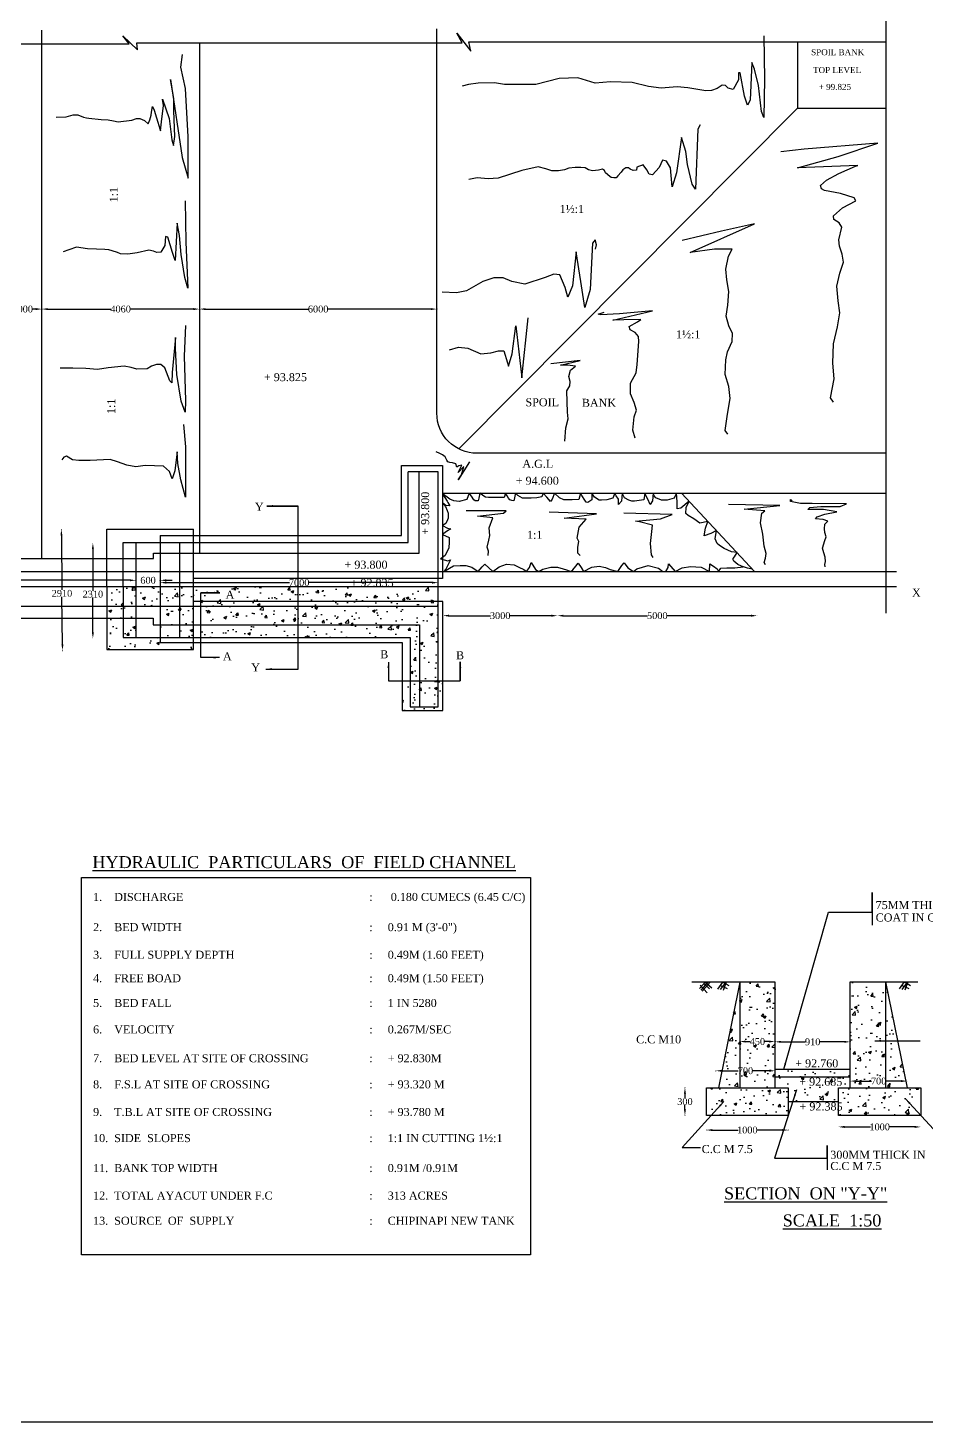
# Model space of a CAD drawing. Header units: millimetres. Extents: x 3132 to 88655, y 1884 to 56746.
# Drawn here: x 47184 to 69640, y 1884 to 36736 of the extents above; entities that cross this region are included whole.
import ezdxf

# ---------------------------------------------------------------- set-up
doc = ezdxf.new("R2010")
doc.units = ezdxf.units.MM
doc.header["$MEASUREMENT"] = 0
for name, color, linetype in [('DIM', 5, 'Continuous'), ('DWG.LINE', 10, 'Continuous'), ('HATCH', 2, 'Continuous'), ('TEXT', 7, 'Continuous')]:
    doc.layers.add(name, color=color, linetype=linetype)
doc.layers.add('DO LINE', color=3, linetype='Continuous', plot=False)
doc.layers.add('TITLE', color=7, linetype='Continuous', lineweight=30)
doc.styles.get("Standard").update_dxf_attribs({"font": 'TIMES.TTF', "height": 170})
doc.dimstyles.get("Standard").update_dxf_attribs({"dimtxt": 170, "dimasz": 150, "dimexe": 0.18, "dimexo": 0.0625, "dimgap": 0.09, "dimtad": 0, "dimtih": 1, "dimtoh": 1, "dimdec": 0, "dimzin": 0, "dimdsep": 46, "dimtxsty": 'Standard', "dimcen": 300, "dimclrd": 5, "dimclre": 5, "dimclrt": 4, "dimadec": 0, "dimazin": 0, "dimtfac": 1, "dimtdec": 0, "dimtofl": 0, "dimtmove": 0, "dimatfit": 3, "dimfxl": 5, "dimfxlon": 1, "dimtolj": 1, "dimtzin": 0, "dimarcsym": 0})
pattern_1 = [(50, (0, 0), (717.26, -62.752), [75, -825]), (355, (0, 0), (-138.751, 752.192), [60, -660]), (100.4514, (59.8, -5.2), (578.5094, 689.4395), [63.74, -701.142]), (46.1842, (0, 200), (1067.241, -165.519), [112.5, -1237.5]), (96.6356, (88.9, 186.2), (934.663, 974.118), [95.61, -1051.713]), (351.1842, (0, 200), (934.662, 974.119), [90, -990]), (21, (100, 150), (596.907, -402.619), [75, -825]), (326, (100, 150), (243.315, 725.15), [60, -660]), (71.4514, (149.74, 116.45), (840.2226, 322.5305), [63.74, -701.142]), (37.5, (0, 0), (12.1599, 332.89385), [0, -652, 0, -670, 0, -662.5]), (7.5, (0, 0), (263.0695, 394.4117), [0, -382, 0, -637, 0, -252.5]), (327.5, (-223, 0), (533.8224, -22.5549), [0, -250, 0, -780, 0, -1035]), (317.5, (-323, 0), (583.1862, 100.105), [0, -325, 0, -518, 0, -735])]

# ---------------------------------------------------------------- blocks, each defined once
blk = doc.blocks.new('*D59')
at = {"layer": 'Defpoints', "color": 0, "ltscale": 0.2}
for p in [(39578, 22937), (49884, 22927), (49884, 22906)]:
    blk.add_point(p, dxfattribs=at)
at = {"layer": 'DIM', "color": 5, "lineweight": -2, "ltscale": 0.2}
for p, q in [((39578, 22932), (39578, 22927)), ((39728, 22927), (44436, 22927)), ((49734, 22927), (45025, 22927)), ((49884, 22922), (49884, 22927))]:
    blk.add_line(p, q, dxfattribs=at)
at = {"layer": 'DIM', "color": 5, "ltscale": 0.2}
for points in [[(39728, 22952), (39728, 22902), (39578, 22927)], [(49734, 22952), (49734, 22902), (49884, 22927)]]:
    blk.add_solid(points, dxfattribs=at)
at = {"layer": 'DIM', "color": 4, "ltscale": 0.2, "insert": (44731, 22927), "char_height": 170, "attachment_point": 5}
blk.add_mtext('\\A1;10300', dxfattribs=at)
blk = doc.blocks.new('*D60')
at = {"layer": 'Defpoints', "color": 0, "ltscale": 0.2}
for p in [(49884, 22906), (50492, 22927), (50492, 22886)]:
    blk.add_point(p, dxfattribs=at)
at = {"layer": 'DIM', "color": 5, "lineweight": -2, "ltscale": 0.2}
for p, q in [((49734, 22927), (49584, 22927)), ((49884, 22922), (49884, 22927)), ((50492, 22922), (50492, 22927)), ((50642, 22927), (50792, 22927))]:
    blk.add_line(p, q, dxfattribs=at)
at = {"layer": 'DIM', "color": 5, "ltscale": 0.2}
for points in [[(49734, 22952), (49734, 22902), (49884, 22927)], [(50642, 22952), (50642, 22902), (50492, 22927)]]:
    blk.add_solid(points, dxfattribs=at)
at = {"layer": 'DIM', "color": 4, "ltscale": 0.2, "insert": (50188, 22927), "char_height": 170, "attachment_point": 5}
blk.add_mtext('\\A1;600', dxfattribs=at)
blk = doc.blocks.new('*D67')
at = {"layer": 'Defpoints', "color": 0, "ltscale": 0.2}
for p in [(46577, 29867), (47531, 29772), (47531, 29707)]:
    blk.add_point(p, dxfattribs=at)
at = {"layer": 'DWG.LINE', "color": 5, "lineweight": -2, "ltscale": 0.2}
for p, q in [((46577, 29712), (46577, 29706)), ((46727, 29707), (46822, 29707)), ((47381, 29707), (47286, 29707)), ((47531, 29712), (47531, 29706))]:
    blk.add_line(p, q, dxfattribs=at)
at = {"layer": 'DWG.LINE', "color": 5, "ltscale": 0.2}
for points in [[(46727, 29732), (46727, 29682), (46577, 29707)], [(47381, 29732), (47381, 29682), (47531, 29707)]]:
    blk.add_solid(points, dxfattribs=at)
at = {"layer": 'DWG.LINE', "color": 4, "ltscale": 0.2, "insert": (47054, 29707), "char_height": 170, "attachment_point": 5}
blk.add_mtext('\\A1;1000', dxfattribs=at)
blk = doc.blocks.new('*D68')
at = {"layer": 'Defpoints', "color": 0, "ltscale": 0.2}
for p in [(47531, 29772), (51472, 29858), (51472, 29707)]:
    blk.add_point(p, dxfattribs=at)
at = {"layer": 'DIM', "color": 5, "lineweight": -2, "ltscale": 0.2}
for p, q in [((47531, 29712), (47531, 29706)), ((47681, 29707), (49257, 29707)), ((51322, 29707), (49746, 29707)), ((51472, 29712), (51472, 29706))]:
    blk.add_line(p, q, dxfattribs=at)
at = {"layer": 'DIM', "color": 5, "ltscale": 0.2}
for points in [[(47681, 29732), (47681, 29682), (47531, 29707)], [(51322, 29732), (51322, 29682), (51472, 29707)]]:
    blk.add_solid(points, dxfattribs=at)
at = {"layer": 'DIM', "color": 4, "ltscale": 0.2, "insert": (49502, 29707), "char_height": 170, "attachment_point": 5}
blk.add_mtext('\\A1;4060', dxfattribs=at)
blk = doc.blocks.new('*D69')
at = {"layer": 'Defpoints', "color": 0, "ltscale": 0.2}
for p in [(51472, 29858), (57408, 29886), (57408, 29707)]:
    blk.add_point(p, dxfattribs=at)
at = {"layer": 'DIM', "color": 5, "lineweight": -2, "ltscale": 0.2}
for p, q in [((51472, 29712), (51472, 29706)), ((51622, 29707), (54199, 29707)), ((57258, 29707), (54681, 29707)), ((57408, 29712), (57408, 29706))]:
    blk.add_line(p, q, dxfattribs=at)
at = {"layer": 'DIM', "color": 5, "ltscale": 0.2}
for points in [[(51622, 29732), (51622, 29682), (51472, 29707)], [(57258, 29732), (57258, 29682), (57408, 29707)]]:
    blk.add_solid(points, dxfattribs=at)
at = {"layer": 'DIM', "color": 4, "ltscale": 0.2, "insert": (54440, 29707), "char_height": 170, "attachment_point": 5}
blk.add_mtext('\\A1;6000', dxfattribs=at)
blk = doc.blocks.new('*D70')
at = {"layer": 'Defpoints', "color": 0, "ltscale": 0.2}
for p in [(50492, 22922), (57438, 22901), (57438, 22869)]:
    blk.add_point(p, dxfattribs=at)
at = {"layer": 'DIM', "color": 5, "lineweight": -2, "ltscale": 0.2}
for p, q in [((50492, 22874), (50492, 22869)), ((50642, 22869), (53723, 22869)), ((57288, 22869), (54207, 22869)), ((57438, 22874), (57438, 22869))]:
    blk.add_line(p, q, dxfattribs=at)
at = {"layer": 'DIM', "color": 5, "ltscale": 0.2}
for points in [[(50642, 22894), (50642, 22844), (50492, 22869)], [(57288, 22894), (57288, 22844), (57438, 22869)]]:
    blk.add_solid(points, dxfattribs=at)
at = {"layer": 'DIM', "color": 4, "ltscale": 0.2, "insert": (53965, 22869), "char_height": 170, "attachment_point": 5}
blk.add_mtext('\\A1;7000', dxfattribs=at)
blk = doc.blocks.new('*D79')
at = {"layer": 'Defpoints', "color": 0, "ltscale": 0.2}
for p in [(48007, 24199), (48020, 24200), (48036, 21175)]:
    blk.add_point(p, dxfattribs=at)
at = {"layer": 'DIM', "color": 5, "lineweight": -2, "ltscale": 0.2}
for p, q in [((48015, 24199), (48020, 24200)), ((48022, 24050), (48035, 22688)), ((48048, 21325), (48036, 22514)), ((48044, 21175), (48049, 21175))]:
    blk.add_line(p, q, dxfattribs=at)
at = {"layer": 'DIM', "color": 5, "ltscale": 0.2}
for points in [[(48047, 24050), (47997, 24049), (48020, 24200)], [(48073, 21325), (48023, 21325), (48049, 21175)]]:
    blk.add_solid(points, dxfattribs=at)
at = {"layer": 'DIM', "color": 4, "ltscale": 0.2, "insert": (48036, 22601), "char_height": 170, "attachment_point": 5}
blk.add_mtext('\\A1;2910', dxfattribs=at)
blk = doc.blocks.new('*D80')
at = {"layer": 'Defpoints', "color": 0, "ltscale": 0.2}
for p in [(48806, 23857), (48809, 23857), (48787, 21476)]:
    blk.add_point(p, dxfattribs=at)
at = {"layer": 'DIM', "color": 5, "lineweight": -2, "ltscale": 0.2}
for p, q in [((48806, 23857), (48810, 23857)), ((48809, 23707), (48809, 22667)), ((48809, 21626), (48809, 22494)), ((48804, 21476), (48810, 21476))]:
    blk.add_line(p, q, dxfattribs=at)
at = {"layer": 'DIM', "color": 5, "ltscale": 0.2}
for points in [[(48784, 23707), (48834, 23707), (48809, 23857)], [(48784, 21626), (48834, 21626), (48809, 21476)]]:
    blk.add_solid(points, dxfattribs=at)
at = {"layer": 'DIM', "color": 4, "ltscale": 0.2, "insert": (48809, 22580), "char_height": 170, "attachment_point": 5}
blk.add_mtext('\\A1;2310', dxfattribs=at)
blk = doc.blocks.new('*D81')
at = {"layer": 'Defpoints', "color": 0, "ltscale": 0.2}
for p in [(57559, 21987), (60423, 22043), (60423, 21987)]:
    blk.add_point(p, dxfattribs=at)
at = {"layer": 'DIM', "color": 5, "lineweight": -2, "ltscale": 0.2}
for p, q in [((57559, 22038), (57559, 22043)), ((57709, 22043), (58750, 22043)), ((60273, 22043), (59233, 22043)), ((60423, 22038), (60423, 22043))]:
    blk.add_line(p, q, dxfattribs=at)
at = {"layer": 'DIM', "color": 5, "ltscale": 0.2}
for points in [[(57709, 22068), (57709, 22018), (57559, 22043)], [(60273, 22068), (60273, 22018), (60423, 22043)]]:
    blk.add_solid(points, dxfattribs=at)
at = {"layer": 'DIM', "color": 4, "ltscale": 0.2, "insert": (58991, 22043), "char_height": 170, "attachment_point": 5}
blk.add_mtext('\\A1;3000', dxfattribs=at)
blk = doc.blocks.new('*D82')
at = {"layer": 'Defpoints', "color": 0, "ltscale": 0.2}
for p in [(60423, 21987), (65415, 22043), (65415, 21972)]:
    blk.add_point(p, dxfattribs=at)
at = {"layer": 'DIM', "color": 5, "lineweight": -2, "ltscale": 0.2}
for p, q in [((60423, 22038), (60423, 22043)), ((60573, 22043), (62678, 22043)), ((65265, 22043), (63160, 22043)), ((65415, 22038), (65415, 22043))]:
    blk.add_line(p, q, dxfattribs=at)
at = {"layer": 'DIM', "color": 5, "ltscale": 0.2}
for points in [[(60573, 22068), (60573, 22018), (60423, 22043)], [(65265, 22068), (65265, 22018), (65415, 22043)]]:
    blk.add_solid(points, dxfattribs=at)
at = {"layer": 'DIM', "color": 4, "ltscale": 0.2, "insert": (62919, 22043), "char_height": 170, "attachment_point": 5}
blk.add_mtext('\\A1;5000', dxfattribs=at)
blk = doc.blocks.new('*D93')
at = {"layer": 'Defpoints', "color": 0, "ltscale": 0.2}
for p in [(64145, 9550), (66192, 9550), (66192, 9185)]:
    blk.add_point(p, dxfattribs=at)
at = {"layer": 'DIM', "color": 5, "lineweight": -2, "ltscale": 0.2}
for p, q in [((64145, 9190), (64145, 9185)), ((64295, 9185), (64937, 9185)), ((66042, 9185), (65401, 9185)), ((66192, 9190), (66192, 9185))]:
    blk.add_line(p, q, dxfattribs=at)
at = {"layer": 'DIM', "color": 5, "ltscale": 0.2}
for points in [[(64295, 9210), (64295, 9160), (64145, 9185)], [(66042, 9210), (66042, 9160), (66192, 9185)]]:
    blk.add_solid(points, dxfattribs=at)
at = {"layer": 'DIM', "color": 4, "ltscale": 0.2, "insert": (65169, 9185), "char_height": 170, "attachment_point": 5}
blk.add_mtext('\\A1;1000', dxfattribs=at)
blk = doc.blocks.new('*D94')
at = {"layer": 'Defpoints', "color": 0, "ltscale": 0.2}
for p in [(63610, 10244), (64145, 10244), (64145, 9550)]:
    blk.add_point(p, dxfattribs=at)
at = {"layer": 'DIM', "color": 5, "lineweight": -2, "ltscale": 0.2}
for p, q in [((63615, 10244), (63610, 10244)), ((63610, 10094), (63610, 9984)), ((63610, 9700), (63610, 9811)), ((63615, 9550), (63610, 9550))]:
    blk.add_line(p, q, dxfattribs=at)
at = {"layer": 'DIM', "color": 5, "ltscale": 0.2}
for points in [[(63585, 10094), (63635, 10094), (63610, 10244)], [(63585, 9700), (63635, 9700), (63610, 9550)]]:
    blk.add_solid(points, dxfattribs=at)
at = {"layer": 'DIM', "color": 4, "ltscale": 0.2, "insert": (63610, 9897), "char_height": 170, "attachment_point": 5}
blk.add_mtext('\\A1;300', dxfattribs=at)
blk = doc.blocks.new('*D95')
at = {"layer": 'Defpoints', "color": 0, "ltscale": 0.2}
for p in [(64381, 10485), (65864, 10666), (65864, 10512)]:
    blk.add_point(p, dxfattribs=at)
at = {"layer": 'DIM', "color": 5, "lineweight": -2, "ltscale": 0.2}
for p, q in [((64381, 10661), (64381, 10666)), ((64531, 10666), (64943, 10666)), ((65714, 10666), (65302, 10666)), ((65864, 10661), (65864, 10666))]:
    blk.add_line(p, q, dxfattribs=at)
at = {"layer": 'DIM', "color": 5, "ltscale": 0.2}
for points in [[(64531, 10691), (64531, 10641), (64381, 10666)], [(65714, 10691), (65714, 10641), (65864, 10666)]]:
    blk.add_solid(points, dxfattribs=at)
at = {"layer": 'DIM', "color": 4, "ltscale": 0.2, "insert": (65123, 10666), "char_height": 170, "attachment_point": 5}
blk.add_mtext('\\A1;700', dxfattribs=at)
blk = doc.blocks.new('*D96')
at = {"layer": 'Defpoints', "color": 0, "ltscale": 0.2}
for p in [(64979, 11409), (65864, 11412), (65864, 11397)]:
    blk.add_point(p, dxfattribs=at)
at = {"layer": 'DIM', "color": 5, "lineweight": -2, "ltscale": 0.2}
for p, q in [((64979, 11402), (64979, 11397)), ((65129, 11397), (65240, 11397)), ((65714, 11397), (65603, 11397)), ((65864, 11402), (65864, 11397))]:
    blk.add_line(p, q, dxfattribs=at)
at = {"layer": 'DIM', "color": 5, "ltscale": 0.2}
for points in [[(65129, 11422), (65129, 11372), (64979, 11397)], [(65714, 11422), (65714, 11372), (65864, 11397)]]:
    blk.add_solid(points, dxfattribs=at)
at = {"layer": 'DIM', "color": 4, "ltscale": 0.2, "insert": (65421, 11397), "char_height": 170, "attachment_point": 5}
blk.add_mtext('\\A1;450', dxfattribs=at)
blk = doc.blocks.new('*D97')
at = {"layer": 'Defpoints', "color": 0, "ltscale": 0.2}
for p in [(65864, 11397), (67742, 11405), (67742, 11390)]:
    blk.add_point(p, dxfattribs=at)
at = {"layer": 'DIM', "color": 5, "lineweight": -2, "ltscale": 0.2}
for p, q in [((65864, 11395), (65864, 11389)), ((66014, 11390), (66624, 11390)), ((67592, 11390), (66982, 11390)), ((67742, 11395), (67742, 11389))]:
    blk.add_line(p, q, dxfattribs=at)
at = {"layer": 'DIM', "color": 5, "ltscale": 0.2}
for points in [[(66014, 11415), (66014, 11365), (65864, 11390)], [(67592, 11415), (67592, 11365), (67742, 11390)]]:
    blk.add_solid(points, dxfattribs=at)
at = {"layer": 'DIM', "color": 4, "ltscale": 0.2, "insert": (66803, 11390), "char_height": 170, "attachment_point": 5}
blk.add_mtext('\\A1;910', dxfattribs=at)
blk = doc.blocks.new('*D98')
at = {"layer": 'Defpoints', "color": 0, "ltscale": 0.2}
for p in [(67451, 9551), (69504, 9551), (69504, 9263)]:
    blk.add_point(p, dxfattribs=at)
at = {"layer": 'DIM', "color": 5, "lineweight": -2, "ltscale": 0.2}
for p, q in [((67451, 9268), (67451, 9263)), ((67601, 9263), (68246, 9263)), ((69354, 9263), (68710, 9263)), ((69504, 9268), (69504, 9263))]:
    blk.add_line(p, q, dxfattribs=at)
at = {"layer": 'DIM', "color": 5, "ltscale": 0.2}
for points in [[(67601, 9288), (67601, 9238), (67451, 9263)], [(69354, 9288), (69354, 9238), (69504, 9263)]]:
    blk.add_solid(points, dxfattribs=at)
at = {"layer": 'DIM', "color": 4, "ltscale": 0.2, "insert": (68478, 9263), "char_height": 170, "attachment_point": 5}
blk.add_mtext('\\A1;1000', dxfattribs=at)
blk = doc.blocks.new('*D99')
at = {"layer": 'Defpoints', "color": 0, "ltscale": 0.2}
for p in [(67742, 10241), (69163, 10409), (69163, 10241)]:
    blk.add_point(p, dxfattribs=at)
at = {"layer": 'DIM', "color": 5, "lineweight": -2, "ltscale": 0.2}
for p, q in [((67742, 10404), (67742, 10410)), ((67892, 10409), (68273, 10409)), ((69013, 10409), (68632, 10409)), ((69163, 10404), (69163, 10410))]:
    blk.add_line(p, q, dxfattribs=at)
at = {"layer": 'DIM', "color": 5, "ltscale": 0.2}
for points in [[(67892, 10434), (67892, 10384), (67742, 10409)], [(69013, 10434), (69013, 10384), (69163, 10409)]]:
    blk.add_solid(points, dxfattribs=at)
at = {"layer": 'DIM', "color": 4, "ltscale": 0.2, "insert": (68452, 10409), "char_height": 170, "attachment_point": 5}
blk.add_mtext('\\A1;700', dxfattribs=at)

msp = doc.modelspace()

# ---------------------------------------------------------------- hatches: boundary and pattern name
at = {"layer": 'HATCH', "ltscale": 0.2}
h = msp.add_hatch(dxfattribs=at)
h.set_pattern_fill('AR-CONC', color=256, scale=100, style=0)
h.set_pattern_definition(pattern_1)
h.paths.add_polyline_path([(49567.5, 21982.4), (49154.7, 21982.4), (49154.7, 21194.7), (51325, 21194.7), (51325, 21375.8), (50492.4, 21375.8), (50492.4, 21498.8), (49567.5, 21498.8)])
h.paths.add_polyline_path([(49883.9, 21982.4), (49567.5, 21982.4), (49567.5, 21498.8), (49883.9, 21498.8)], flags=17)
h.paths.add_polyline_path([(49883.9, 22283.1), (49567.5, 22283.1), (49567.5, 21982.4), (49883.9, 21982.4)])
h.paths.add_polyline_path([(49567.5, 22283.1), (49154.7, 22283.1), (49154.7, 21982.4), (49567.5, 21982.4)])
h.paths.add_polyline_path([(49567.5, 22771.9), (49154.7, 22771.9), (49154.7, 22283.1), (49567.5, 22283.1)])
h.paths.add_polyline_path([(49883.9, 22771.9), (49567.5, 22771.9), (49567.5, 22283.1), (49883.9, 22283.1)])
h.paths.add_polyline_path([(50492.4, 22771.9), (49883.9, 22771.9), (49883.9, 22283.1), (50492.4, 22283.1)])
h.paths.add_polyline_path([(50984.8, 22771.9), (50492.4, 22771.9), (50492.4, 22283.1), (50984.8, 22283.1)])
h.paths.add_polyline_path([(51325, 22771.9), (50984.8, 22771.9), (50984.8, 22283.1), (51325, 22283.1)])
h.paths.add_polyline_path([(51325, 22283.1), (50984.8, 22283.1), (50984.8, 21814), (51325, 21814)])
h.paths.add_polyline_path([(50984.8, 22283.1), (50492.4, 22283.1), (50492.4, 21814), (50984.8, 21814)])
h.paths.add_polyline_path([(51325, 21814), (50984.8, 21814), (50984.8, 21498.8), (51325, 21498.8)], flags=16)
h.paths.add_polyline_path([(50984.8, 21814), (50492.4, 21814), (50492.4, 21498.8), (50984.8, 21498.8)], flags=16)
h.paths.add_polyline_path([(53943.5, 21814), (51506.8, 21814), (51506.8, 21498.8), (53943.5, 21498.8)])
h.paths.add_polyline_path([(53943.5, 22283.1), (51506.8, 22283.1), (51506.8, 21814), (53943.5, 21814)])
h.paths.add_polyline_path([(53943.5, 22397.3), (51506.8, 22397.3), (51506.8, 22283.1), (53943.5, 22283.1)])
h.paths.add_polyline_path([(53943.5, 22771.9), (51325, 22771.9), (51325, 22397.3), (53943.5, 22397.3)])
h.paths.add_polyline_path([(57437.8, 22771.9), (53943.5, 22771.9), (53943.5, 22397.3), (57437.8, 22397.3)])
h.paths.add_polyline_path([(57437.8, 22397.3), (53943.5, 22397.3), (53943.5, 22283.1), (57437.8, 22283.1)])
h.paths.add_polyline_path([(57437.8, 22283.1), (53943.5, 22283.1), (53943.5, 21814), (56972.8, 21814), (56972.8, 20415.4), (57437.8, 20415.4)])
h.paths.add_polyline_path([(56972.8, 21814), (53943.5, 21814), (53943.5, 21498.8), (56736.9, 21498.8), (56736.9, 20415.4), (56972.8, 20415.4)], flags=17)
h.paths.add_polyline_path([(52077.2, 22417.3), (52390.5, 22417.3), (52390.5, 22717.3), (52077.2, 22717.3)], flags=24)
h.paths.add_polyline_path([(55200.7, 22708.6), (56355, 22708.6), (56355, 23014), (55200.7, 23014)], flags=9)
h = msp.add_hatch(dxfattribs=at)
h.set_pattern_fill('AR-CONC', color=256, scale=100, style=0)
h.set_pattern_definition(pattern_1)
h.paths.add_polyline_path([(57437.8, 20415.4), (56972.8, 20415.4), (56972.8, 19767.1), (57437.8, 19767.1)], flags=17)
h.paths.add_polyline_path([(56972.8, 20415.4), (56736.9, 20415.4), (56736.9, 19767.1), (56972.8, 19767.1)], flags=17)
h.paths.add_polyline_path([(56736.9, 20415.4), (56542.9, 20415.4), (56542.9, 19673), (57559, 19673), (57559, 20415.4), (57437.8, 20415.4), (57437.8, 19767.1), (56736.9, 19767.1)])
h = msp.add_hatch(dxfattribs=at)
h.set_pattern_fill('AR-CONC', color=256, scale=100, style=0)
h.set_pattern_definition(pattern_1)
h.paths.add_polyline_path([(66192.4, 9550.3), (66192.4, 10244.1), (64145.2, 10244.1), (64145.2, 9550.3)])
h.paths.add_polyline_path([(64978.8, 10244.1), (65864.1, 10244.1), (65864.1, 12885.6), (64978.8, 12885.6)])
h.paths.add_polyline_path([(64452.1, 10244.1), (64978.8, 10244.1), (64978.8, 12885.6)])
h.paths.add_polyline_path([(67451.3, 10241.3), (67451.3, 9551.4), (69504, 9551.4), (69504, 10241.3)])
h.paths.add_polyline_path([(68621.4, 12888.3), (67742.1, 12888.3), (67742.1, 10241.3), (68621.4, 10241.3)])
h.paths.add_polyline_path([(68621.4, 10241.3), (69162.7, 10241.3), (68621.4, 12888.3)])
h.paths.add_polyline_path([(65864.1, 10512.2), (65864.1, 10244.1), (66192.4, 10244.1), (66192.4, 9897.2), (67451.3, 9897.2), (67451.3, 10241.3), (67742.1, 10241.3), (67742.1, 10512.2)])
h.paths.add_polyline_path([(65864.1, 10704.5), (65864.1, 10512.2), (67742.1, 10512.2), (67742.1, 10704.5)])
h.paths.add_polyline_path([(64900.9, 10794.7), (65344.2, 10794.7), (65344.2, 10536.3), (64900.9, 10536.3)], flags=9)
h.paths.add_polyline_path([(65197.1, 11526.3), (65645.8, 11526.3), (65645.8, 11268.4), (65197.1, 11268.4)], flags=24)
h.paths.add_polyline_path([(66423.8, 9619.8), (67578.1, 9619.8), (67578.1, 9925.2), (66423.8, 9925.2)], flags=9)
h.paths.add_polyline_path([(68230.8, 10538.6), (68674, 10538.6), (68674, 10280.2), (68230.8, 10280.2)], flags=9)
h.paths.add_polyline_path([(66417.4, 10238.1), (67571.7, 10238.1), (67571.7, 10543.5), (66417.4, 10543.5)], flags=9)

# ---------------------------------------------------------------- linework, layer by layer
at = {"layer": 'DIM', "ltscale": 0.2}
for points in [[(53135.1, 20707.5), (53943.5, 20707.5), (53943.5, 24784.6), (53161, 24784.6)], [(51976.5, 20996.2), (51506.8, 20996.2), (51506.8, 22618.1), (51983.2, 22618.1)], [(56197.2, 20882.6), (56197.2, 20415.4), (57993.5, 20415.4), (57993.5, 20886.4)], [(68291.3, 14631.8), (68291.3, 15122.9), (68291.3, 14307.6)], [(67163.8, 8483.3), (67163.8, 8799.7), (67163.8, 8190.5)]]:
    msp.add_lwpolyline(points, dxfattribs=at)
at = {"layer": 'DO LINE', "ltscale": 0.2}
for points in [[(50492.4, 24050.1), (56520.6, 24050.1), (56520.6, 25796.5), (57550.5, 25796.5), (57550.5, 22976.2), (51325, 22976.2)], [(49567.5, 22771.9), (49567.5, 23871.6), (56694.2, 23871.6), (56694.2, 25638.7)], [(56980.4, 25638.7), (56694.2, 25638.7)], [(49154.7, 22771.9), (49154.7, 24201.9), (51325, 24201.9)], [(50492.4, 24050.1), (50492.4, 21375.8)], [(51325, 22771.9), (51325, 24201.9)], [(49883.9, 23871.6), (49883.9, 21498.8)], [(50984.8, 22771.9), (50984.8, 23871.6)], [(6332.1, 22771.9), (68896.3, 22771.9)], [(9510.1, 22283.1), (57437.8, 22283.1)], [(16838.7, 21982.4), (50313.2, 21982.4)], [(50313.2, 21982.4), (50313.2, 21814), (56972.8, 21814), (56972.8, 19767.1)], [(64978.8, 12885.6), (64978.8, 10244.1)], [(68621.4, 12888.3), (68621.4, 10241.3)]]:
    msp.add_lwpolyline(points, dxfattribs=at)
at = {"layer": 'DWG.LINE', "ltscale": 0.2}
for points in [[(68630, 54348.2), (68630, 22106.5)], [(41597.6, 36337.7), (49716, 36337.7), (49561.1, 36534.6), (49927.3, 36187.6), (49908.5, 36361.1), (58037.6, 36361.1), (57906.1, 36605.3), (58258.2, 36155.1), (58206.6, 36384.9), (68630, 36384.9)], [(47531.2, 23473.7), (47531.2, 36682.4)], [(51481.1, 23609), (51481.1, 36361.1)], [(66425.4, 36384.9), (66425.4, 34728.4), (68630, 34728.4)], [(57955.5, 26209.9), (66425.4, 34728.4)], [(49567.5, 22771.9), (49567.5, 21498.8), (56736.9, 21498.8), (56736.9, 19767.1), (57437.8, 19767.1), (57437.8, 25638.7), (56980.4, 25638.7)], [(50322.1, 23473.7), (50322.1, 23609), (56965.5, 23609), (56965.5, 25638.7)], [(57550.5, 25105.7), (68630, 25105.7)], [(65352.1, 23147.9), (63528, 25105.7)], [(16832, 23473.7), (50322.1, 23473.7)], [(3555.5, 23147.9), (68896.3, 23147.9)], [(49154.7, 22771.9), (49154.7, 21194.7), (51325, 21194.7), (51325, 22771.9)], [(50984.8, 21498.8), (50984.8, 22771.9)], [(50492.4, 21375.8), (56542.9, 21375.8), (56542.9, 19673), (57559, 19673), (57559, 22397.3), (51325, 22397.3)], [(65864.1, 10244.1), (65864.1, 12885.6), (63780.3, 12885.6)], [(64978.8, 12885.6), (64452.1, 10244.1)], [(67742.1, 10241.3), (67742.1, 12888.3), (69428.5, 12888.3)], [(68621.4, 12888.3), (69162.7, 10241.3)], [(65864.1, 10704.5), (67742.1, 10704.5)], [(65864.1, 10512.2), (67742.1, 10512.2)], [(66192.4, 9897.2), (67451.3, 9897.2)]]:
    msp.add_lwpolyline(points, dxfattribs=at)
msp.add_lwpolyline([(68630, 26101.4), (58408.4, 26101.4, -0.4142136), (57408.4, 27101.4), (57408.4, 36714.9)], format="xyb", dxfattribs=at)
for points in [[(48528, 15499.2), (59748.6, 15499.2), (59748.6, 6067.1), (48528, 6067.1)], [(64145.2, 10244.1), (66192.4, 10244.1), (66192.4, 9550.3), (64145.2, 9550.3)], [(67451.3, 10241.3), (69504, 10241.3), (69504, 9551.4), (67451.3, 9551.4)]]:
    msp.add_lwpolyline(points, close=True, dxfattribs=at)
at = {"layer": 'HATCH', "ltscale": 0.2}
for points in [[(65585.9, 36534.3), (65595.1, 35454.9), (65585.9, 34497.5), (65526.4, 34648.4), (65448.5, 35297.8), (65347.8, 35704.8), (65283.7, 35874.1), (65237.9, 34931.9), (65173.8, 34808.5), (65100.6, 35028), (64990.7, 35613.4), (64944.9, 35613.4), (64944.9, 35439.6), (64812.1, 35192.6), (64693, 35229.2), (64624.4, 35297.8), (64541.9, 35302.4), (64413.7, 35220.1), (64276.4, 35169.8), (64129.9, 35160.6), (63678.7, 35238.4), (63417.8, 35265.8), (63019.4, 35229.2), (62698.9, 35270.4), (62286.8, 35371), (61751.1, 35389.3), (61361.9, 35357.3), (60931.5, 35489.9), (60462.2, 35467), (59885.2, 35320.7), (59491.5, 35320.7), (59097.7, 35320.7), (58850.4, 35366.4), (58438.3, 35352.7), (58195.7, 35320.7), (58040, 35279.5)], [(47891.8, 34502), (48142.5, 34508.9), (48319.4, 34563.8), (48434.4, 34565.5), (48570.1, 34507.2), (48649.1, 34484.9), (48705.8, 34481.4), (49014.9, 34445.4), (49193.5, 34438.6), (49320.6, 34409.4), (49442.5, 34388.8), (49783.8, 34428.3), (49895.4, 34469.4), (49981.3, 34469.4), (50101.5, 34418), (50192.5, 34335.6), (50235.4, 34436.8), (50269.8, 34555.2), (50274.9, 34632.4), (50297.7, 34773.8), (50340.6, 34681.2), (50400.8, 34485.6), (50488.5, 34186.3), (50498.8, 34164), (50522.8, 34387), (50577.9, 34798.2), (50545.3, 34954.3), (50717.1, 34473.1), (50784.2, 33937.1), (50825.5, 33799.9), (50858.1, 34022.8), (50832.3, 34665.7), (50830.6, 34969.3), (50745.1, 35449), (51039.9, 33493), (51187.3, 32981.2), (51187.3, 34011.8), (51124.1, 35217.7), (51004.8, 35757.5), (51046.9, 36073)], [(63987, 34313.4), (63935.9, 34206.6), (63875.5, 32702.4), (63787.2, 32832.3), (63675.6, 33324.5), (63633.8, 33644.8), (63522.2, 33993), (63396.7, 33110.9), (63294.5, 32762.7), (63252.6, 33236.3), (63145.7, 33403.4), (63052.8, 33426.6), (62964.5, 33245.5), (62797.1, 33059.8), (62718.1, 33078.4), (62657.7, 33189.8), (62564.7, 33315.2), (62411.3, 33254.8), (62397.6, 33175.7), (62315.5, 33168.9), (62244.7, 33200.8), (62196.8, 33239.5), (62130.6, 33239.5), (62055.3, 33191.7), (62012, 33132.4), (61934.4, 33039), (61891, 32991.1), (61836.3, 32986.5), (61763.3, 32993.4), (61729, 33025.3), (61626.3, 33111.9), (61596.7, 33168.9), (61548.8, 33203.1), (61448.3, 33178), (61298.8, 33162.1), (61200.7, 33184.9), (61118.5, 33235), (61009, 33246.4), (60867.5, 33246.4), (60705.5, 33228.2), (60600.5, 33191.7), (60452.2, 33166.6), (60278.8, 33166.6), (60135, 33216.8), (59943.3, 33264.6), (59531, 33173.4), (58937.7, 32981.9), (58693.6, 32959.1), (58415.2, 32986.5), (58209.8, 32950)], [(67326.9, 27377.5), (67248.7, 27484.4), (67343.4, 27961.1), (67306.7, 28358.7), (67323.2, 28839.6), (67426, 29266.9), (67483.6, 29612.1), (67442.5, 29916.2), (67409.9, 30277.5), (67479.9, 30602.2), (67570.4, 30877.5), (67537.5, 31083), (67475.8, 31276.1), (67459.3, 31440.5), (67533.4, 31756.9), (67463.4, 31863.8), (67335.9, 31946), (67323.5, 32040.5), (67545.9, 32240.4), (67883.2, 32413), (67842.1, 32491.1), (67500.6, 32597.9), (67101.5, 32667.8), (67027.5, 32708.9), (67002.8, 32795.2), (67150.9, 32930.8), (67455.4, 33099.3), (67870.9, 33280.1), (67928.5, 33292.4), (66422.7, 33234.9), (67443.3, 33525.2), (68430.8, 33858.1), (66591.7, 33701.9), (66007.4, 33636.2)], [(51119.6, 32413.1), (51128.9, 31379.3), (51184.8, 30231.1), (51110.2, 30496.6), (51017, 31069.3), (50975, 31548.9), (50914.4, 31856.3), (50867.8, 30920.3), (50797.9, 31120.5), (50681.3, 31507), (50681.3, 31507), (50623.9, 31523.7), (50607, 31298.1), (50507, 31132), (50409.2, 31123.1), (50327.2, 31154.5), (50207, 31181.4), (49913.3, 31115), (49686.4, 31080.3), (49497.9, 31090.2), (49421.1, 31121.2), (49290.9, 31164.5), (49205.3, 31189.3), (49107.3, 31199.2), (48902.3, 31203.3), (48678, 31210), (48395.9, 31258.8), (48209.4, 31192.2), (48065, 31141.2)], [(64680.1, 26581.4), (64614.8, 26672.1), (64677.3, 27080.6), (64739.7, 27472), (64705.7, 27771.4), (64617.6, 28069.2), (64631.8, 28437.9), (64677.4, 28641.3), (64791, 28899.4), (64796.6, 29097.9), (64711.4, 29290.8), (64640.5, 29529.1), (64680.4, 29808.6), (64708.8, 30149), (64657.7, 30434.4), (64629.3, 30703.9), (64700.3, 31027.2), (64794, 31205.9), (64353, 31206.2), (63739.6, 31121.1), (65353.1, 31837.5), (64523.9, 31655.9), (63544.1, 31417.7)], [(61375.8, 31204.8), (61396.8, 31314.2), (61367.4, 31440.4), (61300, 31356.3), (61236.8, 30199.3), (61110.4, 29745), (61005.1, 30397.1), (60887.2, 31141.7), (60803, 30287.7), (60680.8, 30001.6), (60617.6, 30249.8), (60482.9, 30561.1), (60335.5, 30578), (60112.2, 30498), (59606.8, 30334), (59280.4, 30395.3), (59065.6, 30487.9), (58829.8, 30492.1), (58560.2, 30395.3), (58147.4, 30164), (57898.9, 30109.3), (57540.9, 30126.1)], [(62362.8, 26482.4), (62310.3, 26676.7), (62338.1, 27012.8), (62402.9, 27182.4), (62338.1, 27370.5), (62248.6, 27586.4), (62248.6, 27857.1), (62387.2, 28109.9), (62411.9, 28319.6), (62461.5, 28897.5), (62452.2, 29020.8), (62365.8, 29122.6), (62239.2, 29190.4), (62217.6, 29273.7), (62427.5, 29384.7), (62507.8, 29446.4), (62081.7, 29437.1), (61810.1, 29430.9), (62801.2, 29663.8), (61973.9, 29586.7), (61507.7, 29562), (61439.8, 29580.5), (61588, 29626.8)], [(51122.6, 29299.2), (51093, 28527), (51126.9, 27424.1), (51118.4, 27128.7), (51017, 27407.2), (50911.4, 28069.6), (50877.6, 28721), (50877.6, 28999.5), (50788.9, 28121.8), (50784.7, 27864.4), (50729.7, 27910.8), (50607.2, 28239.9), (50510.1, 28324.3), (50400.2, 28324.3), (50277.7, 28277.9), (50167.9, 28214.6), (49910.2, 28202), (49766.6, 28248.4), (49589.1, 28277.9), (49190.9, 28234.8), (48920.6, 28196.8), (48629.1, 28217.9), (48308, 28226.4), (47991.2, 28226.4)], [(57722.8, 28684.6), (57946, 28756.1), (58186.1, 28726.7), (58506.2, 28592), (58754.7, 28617.3), (58952.7, 28659.4), (59083.2, 28659.4), (59171.7, 28364.9), (59201.2, 28280.7), (59293.8, 28592), (59382.3, 29290.4), (59533.9, 27986.2), (59694, 29492.3)], [(60608.8, 26408.9), (60629.3, 26738.9), (60687.2, 26963.5), (60673.6, 27126.9), (60666.8, 27392.3), (60659.9, 27664.5), (60735, 27785.3), (60741.8, 27897.6), (60704.3, 28020.1), (60745.2, 28176.7), (60874.7, 28278.8), (60677.1, 28306), (60499.9, 28306), (60990.5, 28418.3), (60254.6, 28336.6)], [(51077.4, 26818.4), (51120.4, 26264.7), (51120.4, 25447.6), (51120.5, 25005.8), (51007.5, 25435.8), (50932.1, 25849.8), (50916, 26134.7), (50858.3, 25667.4), (50786.7, 25464), (50726.3, 25644.8), (50575.5, 25776.6), (50353, 25791.7), (50115.4, 25799.2), (49885.4, 25761.6), (49655.4, 25806.7), (49425.4, 25889.6), (49236.8, 25949.9), (48736.8, 25919.7), (48461.5, 25919.7), (48303.1, 25942.3), (48148.5, 26029), (48080.7, 26006.4), (48035.4, 25942.3)], [(58224.4, 25891.4), (57944.6, 25434.9), (58023.5, 25563.8), (58079.8, 25775), (57944.6, 25623.6), (58035.5, 25807.6), (57956.2, 25786.6), (57904.9, 25756.3), (57883.9, 25842.5), (57795.3, 25865.8), (57732.4, 25870.5), (57683.4, 25889.1), (57655.4, 25933.3), (57615.8, 26014.9), (57550.5, 26063.8), (57482.9, 26098.7), (57394.2, 26140.6)], [(65297.7, 23206.3), (65176.5, 23227.3), (65028.2, 23280.2), (64929.9, 23324), (64828.5, 23405.6), (64814.9, 23438.9), (64814.9, 23470.6), (64845.2, 23517.4), (64913.1, 23619.1), (64777.7, 23635.2), (64592, 23720.2), (64476, 23801.3), (64414.1, 23847.7), (64367.7, 23967.5), (64396.8, 24173.2), (64259.2, 24099.6), (64092.9, 24041.7), (64092.9, 24041.7), (64123.8, 24227.1), (64186.2, 24399.3), (63984.6, 24358.4), (63833.8, 24466.6), (63694.5, 24543.8), (63636.5, 24594.1), (63640.4, 24744.7), (63717.7, 24902), (63504.5, 24733.6), (63411.7, 24710.4), (63411.7, 24888.1), (63396.2, 25105.7), (63342.1, 24980.8), (63164.2, 24930.6), (63021.1, 24930.6), (62885.7, 24988.5), (62843.2, 25038.8), (62812.2, 25105.7), (62800.6, 24911.3), (62742.6, 24822.4), (62742.6, 24822.4), (62680.7, 24953.8), (62649.8, 25015.6), (62611.1, 25105.7), (62580.2, 24938.3), (62348.1, 24903.6), (62286.3, 24907.4), (62205, 24934.5), (62100.6, 24988.5), (62100.6, 24988.5), (62042.6, 25105.7), (62021.9, 24907.5), (61952.3, 24822.5), (61952.3, 24953.8), (61886.6, 25035), (61859.5, 25105.7), (61809.2, 24977), (61658.4, 24942.2), (61523, 24934.5), (61468.9, 24934.5), (61345.1, 25007.9), (61283.3, 25105.7), (61283.3, 24942.2), (61182.7, 24868.8), (61140.2, 24876.6), (61105.4, 24926.8), (61035.7, 25050.4), (61000.9, 25105.7), (60954.5, 24946.1), (60792.1, 24942.2), (60664.5, 24942.2), (60583.3, 24942.2), (60471.1, 24988.6), (60351.2, 25105.7), (60287.8, 24954.3), (60245.3, 24900.3), (60160.2, 25008.4), (60063.5, 25105.7), (60028.7, 25012.3), (59908.8, 24989.1), (59769.6, 24977.5), (59641.9, 24977.5), (59553, 24977.5), (59433.1, 25050.9), (59371.2, 25105.7), (59328.7, 24911.9), (59282.3, 24919.6), (59232, 24935), (59201.1, 24981.4), (59162.4, 25039.3), (59127.6, 25105.7), (59088.9, 24996.8), (58945.8, 24996.8), (58833.7, 24996.8), (58702.2, 24996.8), (58624.8, 25004.6), (58578.4, 25031.6), (58485.6, 25105.7), (58455.2, 24977), (58440, 24916.3), (58364.1, 24914.4), (58331.8, 24937.2), (58276.7, 25026.3), (58219.8, 25105.7), (58153.3, 24950.5), (57965.3, 24893.6), (57836.2, 24912.6), (57733.7, 24958.1), (57663.5, 25001.7), (57550.5, 25085.1), (57663.5, 24906.9), (57684.3, 24872.7), (57731.8, 24787.4), (57631.2, 24800.7), (57550.5, 24863.2), (57627.6, 24775.6), (57664.9, 24673.3), (57690.2, 24605.5), (57690.2, 24476.6), (57674.2, 24439.4), (57635.6, 24347.7), (57550.5, 24295.9), (57676.3, 24228.5), (57760.1, 24213.2), (57760.1, 24213.2), (57649.6, 24144.7), (57550.5, 24068.6), (57714.4, 24000.1), (57714.4, 23882.2), (57710.6, 23737.6), (57619.1, 23551.1), (57550.5, 23494), (57501, 23463.6), (57683.9, 23417.9), (57748.7, 23437), (57630.6, 23208.7), (57584.8, 23147.9), (57821, 23288.6), (57988.7, 23300), (58129.6, 23300), (58285.8, 23254.3), (58438.2, 23147.9), (58541.1, 23265.7), (58605.8, 23334.2), (58804, 23147.9), (58967.8, 23265.7), (59150.6, 23334.2), (59344.9, 23315.2), (59455.4, 23254.3), (59581.1, 23197.2), (59645.9, 23147.9), (59727.5, 23245.9), (59769.4, 23375.3), (59876.1, 23196.5), (59959.9, 23147.9), (60058.9, 23204.1), (60257, 23253.5), (60424.7, 23253.5), (60569.4, 23211.7), (60649.4, 23192.6), (60759.9, 23147.9), (60805.6, 23192.6), (60881.8, 23280.2), (60942.8, 23356.3), (61015.2, 23249.7), (61076.1, 23147.9), (61283.7, 23257.6), (61462.7, 23280.4), (61622.7, 23246.2), (61744.6, 23200.5), (61935.1, 23147.9), (62034.2, 23299.5), (62087.5, 23360.3), (62182.8, 23242.4), (62327.5, 23147.9), (62404.7, 23215.7), (62690.5, 23295.6), (62949.5, 23227.2), (63056.2, 23147.9), (63136.2, 23147.9), (63187.8, 23249.9), (63200.9, 23339.6), (63365.5, 23147.9), (63541.3, 23234.9), (63750.8, 23270.4), (64012.6, 23253.6), (64220.2, 23147.9), (64230.5, 23339.6), (64325.9, 23277.9), (64413.8, 23216.3), (64447.5, 23147.9), (64505.5, 23229.3), (64660.7, 23236.8), (64774.8, 23236.8), (64859, 23240.5), (65065.6, 23266.9)], [(65621.7, 23317.1), (65590.9, 23370.9), (65621.7, 23482.1), (65644.7, 23601.1), (65587.1, 23781.5), (65560.2, 24080.8), (65502.6, 24360.9), (65529.5, 24603.9), (65606.3, 24665.3), (65091.5, 24703.7), (65982.8, 24799.6), (64695.8, 24818.8)], [(67115.2, 23260.2), (67104.6, 23321.8), (67124, 23400.9), (67116.9, 23503), (67080, 23610.3), (67048.3, 23731.7), (67104, 23920.1), (67139.7, 24017.5), (67107.7, 24123.5), (67096.6, 24213.5), (67107.7, 24328.1), (67182.1, 24407.4), (67065.7, 24446.8), (66870.4, 24464.5), (66911.8, 24511.8), (67105.2, 24578.8), (67405.1, 24639.9), (67073.6, 24693.1), (66765.8, 24699), (66681, 24699), (66736.2, 24746.3), (67008.5, 24775.9), (67488, 24773.9), (67651.7, 24840.9), (66789.5, 24844.9), (66499.4, 24844.9), (66248.9, 24894.1), (66250.8, 24947.4), (66288.3, 24925.7)], [(58692.4, 23544.3), (58700.1, 23651.8), (58661.7, 23755.4), (58707.8, 23931.9), (58730.8, 24043.2), (58711.6, 24238.9), (58811.5, 24492.2), (58423.5, 24530.5), (59072.8, 24607.3), (59138.1, 24661), (58143, 24661)], [(60991.6, 23548.2), (60934, 23605.7), (60934, 23751.6), (60957, 23897.4), (60914.8, 23981.8), (60964.7, 24258.1), (61137.6, 24457.6), (60588.2, 24480.7), (61087.7, 24545.9), (61398.9, 24592), (60219.4, 24630.3)], [(62818.2, 23497.1), (62772.1, 23562.3), (62745.2, 23846.3), (62783.7, 24151), (62802.9, 24308.3), (62472.5, 24392.7), (62372.6, 24404.2), (62998.9, 24465.6), (63287, 24569.2), (62080.6, 24603.8)], [(63974.4, 12726.2), (64116.8, 12885.6), (64284.1, 12740.5)], [(64168.4, 12617.9), (63986.8, 12810)], [(64013.5, 12678.2), (64189.8, 12885.6)], [(64043.8, 12655.3), (64243.2, 12885.6)], [(64220, 12717.5), (64080.7, 12845.2)], [(64432.3, 12710.4), (64554.9, 12885.6), (64707.4, 12799.1)], [(64669.9, 12712.9), (64493.6, 12798)], [(64498.6, 12699.1), (64641.2, 12885.6), (64567.4, 12675.4)], [(68975.2, 12713), (69097.8, 12888.3), (69250.3, 12801.7)], [(69212.8, 12715.5), (69036.5, 12800.6)], [(69041.5, 12701.8), (69184.1, 12888.3), (69110.3, 12678.1)]]:
    msp.add_lwpolyline(points, dxfattribs=at)
at = {"layer": 'TITLE', "ltscale": 0.2}
msp.add_lwpolyline([(88559.8, 1884.2), (3132.4, 1884.2), (3132.4, 56745.6), (88559.8, 56745.6)], close=True, dxfattribs=at)

# ---------------------------------------------------------------- texts
at = {"layer": 'TEXT', "ltscale": 0.2}
for s, height, p in [('SPOIL BANK', 150, (66765, 36052.9)), ('TOP LEVEL', 150, (66812.8, 35607.8)), ('+ 99.825', 150, (66956, 35186.5)), ('1½:1', 200, (60476.8, 32110.4)), ('1½:1', 200, (63386.2, 28976.1)), ('+ 93.825', 200, (53084.8, 27905.6)), ('SPOIL', 200, (59622.5, 27277.5)), ('BANK', 200, (61032.3, 27264.3)), ('A.G.L', 200, (59546.1, 25740.4)), ('+ 94.600', 200, (59379.9, 25316.7)), ('Y', 200, (52860.1, 24665.5)), ('1:1', 200, (59663.2, 23964)), ('+ 93.800', 200, (55099.1, 23217.9)), ('A', 200, (52127.2, 22467.3)), ('+ 92.835', 200, (55251.6, 22763.6)), ('X', 200, (69286.1, 22517.5)), ('A', 200, (52059.9, 20928.1)), ('B', 200, (55991.3, 20976.5)), ('B', 200, (57886.6, 20952.7)), ('Y', 200, (52767.4, 20648.8)), ('1.    DISCHARGE', 200, (48813.4, 14912.3)), (':      0.180 CUMECS (6.45 C/C)', 200, (55718.5, 14912.3)), ('75MM THICK WEARING', 200, (68378.3, 14708.5)), ('2.    BED WIDTH', 200, (48813.4, 14156.6)), (':     0.91 M (3\'-0")', 200, (55718.5, 14156.6)), ('COAT IN C.C M15', 200, (68378.3, 14398.9)), ('3.    FULL SUPPLY DEPTH', 200, (48813.4, 13467)), (':     0.49M (1.60 FEET)', 200, (55718.5, 13467)), ('4.    FREE BOAD', 200, (48813.4, 12881.3)), (':     0.49M (1.50 FEET)', 200, (55718.5, 12881.3)), ('5.    BED FALL', 200, (48813.4, 12261.4)), (':     1 IN 5280', 200, (55718.5, 12261.4)), ('6.    VELOCITY', 200, (48813.4, 11600.7)), (':     0.267M/SEC', 200, (55718.5, 11600.7)), ('C.C M10', 200, (62390, 11352.5)), ('7.    BED LEVEL AT SITE OF CROSSING ', 200, (48813.4, 10880.5)), (':     + 92.830M', 200, (55718.5, 10880.5)), ('+ 92.760', 200, (66367.6, 10752.3)), ('+ 92.685', 200, (66468.3, 10293.1)), ('8.    F.S.L AT SITE OF CROSSING', 200, (48813.4, 10227.2)), (':     + 93.320 M', 200, (55718.5, 10227.2)), ('+ 92.385', 200, (66474.7, 9674.7)), ('9.    T.B.L AT SITE OF CROSSING', 200, (48813.4, 9536.8)), (':     + 93.780 M', 200, (55718.5, 9536.8)), ('10.  SIDE  SLOPES', 200, (48813.4, 8883.7)), (':     1:1 IN CUTTING 1½:1', 200, (55718.5, 8883.7)), ('C.C M 7.5', 200, (64029.1, 8609.7)), ('C.C M 7.5', 200, (67244.3, 8186.4)), ('300MM THICK IN', 200, (67244.3, 8467.8)), ('11.  BANK TOP WIDTH', 200, (48813.4, 8135.7)), (':     0.91M /0.91M', 200, (55718.5, 8135.7)), ('%%USECTION  ON "Y-Y"', 300, (64586.9, 7452.1)), ('12.  TOTAL AYACUT UNDER F.C', 200, (48813.4, 7447.1)), (':     313 ACRES', 200, (55718.5, 7447.1)), ('13.  SOURCE  OF  SUPPLY', 200, (48813.4, 6817.8)), (':     CHIPINAPI NEW TANK', 200, (55718.5, 6817.8)), ('%%USCALE  1:50', 300, (66053.7, 6775.9))]:
    msp.add_text(s, height=height, dxfattribs=at).set_placement(p)
for s, p in [('1:1', (49431.8, 32373.5)), ('1:1', (49366.2, 27083.5)), ('+ 93.800', (57214.5, 24065.6))]:
    msp.add_text(s, height=200, rotation=90, dxfattribs=at).set_placement(p)
at = {"layer": 'TITLE', "ltscale": 0.2}
msp.add_text('%%UHYDRAULIC  PARTICULARS  OF  FIELD CHANNEL', height=300, dxfattribs=at).set_placement((48797.9, 15732.1))

# ---------------------------------------------------------------- dimensions: what is measured, and where the dimension line sits
at = {"layer": 'DIM', "ltscale": 0.2}
for base, p1, p2, text, picture, middle in [((51471.8, 29706.6), (47531.2, 29771.7), (51471.8, 29857.6), '4060', '*D68', (49501.5, 29706.6)), ((57408.4, 29706.6), (51471.8, 29857.6), (57408.4, 29886), '6000', '*D69', (54440.1, 29706.6)), ((65414.9, 22042.8), (60423.1, 21986.8), (65414.9, 21972.2), '5000', '*D82', (62919, 22042.8))]:
    dim = msp.add_linear_dim(base=base, p1=p1, p2=p2, text=text, dimstyle='Standard', override={"dimtmove": 1}, dxfattribs=at)
    dim.commit()
    dim.dimension.update_dxf_attribs({"geometry": picture, "text_midpoint": middle})
for base, p1, p2, angle, text, picture, middle, dimtype in [((48020.3, 24199.5), (48036.2, 21175), (48007.2, 24199.4), 90.54891, '2910', '*D79', (48035.6, 22600.8), 161), ((48809.4, 23857.5), (48786.6, 21476.4), (48806.3, 23857.5), 90, '2310', '*D80', (48809.4, 22580.4), 160)]:
    dim = msp.add_linear_dim(base=base, p1=p1, p2=p2, angle=angle, text=text, dimstyle='Standard', dxfattribs=at)
    dim.commit()
    dim.dimension.update_dxf_attribs({"geometry": picture, "text_midpoint": middle, "dimtype": dimtype})
for base, p1, p2, text, picture, middle in [((49883.9, 22927.3), (39577.7, 22937.1), (49883.9, 22906.4), '10300', '*D59', (44730.8, 22927.3)), ((50492.4, 22927.3), (49883.9, 22906.4), (50492.4, 22886.2), '600', '*D60', (50188.1, 22927.3))]:
    dim = msp.add_linear_dim(base=base, p1=p1, p2=p2, angle=179.99984, text=text, dimstyle='Standard', override={"dimtmove": 1}, dxfattribs=at)
    dim.commit()
    dim.dimension.update_dxf_attribs({"geometry": picture, "text_midpoint": middle})
for base, p1, p2, text, picture, middle in [((57437.8, 22869.4), (50492.4, 22922.3), (57437.8, 22901.5), '7000', '*D70', (53965.1, 22869.4)), ((60423.1, 22042.8), (57559, 21987.3), (60423.1, 21986.8), '3000', '*D81', (58991.1, 22042.8)), ((65864.1, 11397.4), (64978.8, 11408.7), (65864.1, 11412.5), '450', '*D96', (65421.5, 11397.4)), ((67742.1, 11389.5), (65864.1, 11397.2), (67742.1, 11404.6), '910', '*D97', (66803.1, 11389.5)), ((69162.7, 10409.4), (67742.1, 10241.3), (69162.7, 10241.3), '700', '*D99', (68452.4, 10409.4)), ((69504, 9263.4), (67451.3, 9551.4), (69504, 9551.4), '1000', '*D98', (68477.7, 9263.4))]:
    dim = msp.add_linear_dim(base=base, p1=p1, p2=p2, text=text, dimstyle='Standard', dxfattribs=at)
    dim.commit()
    dim.dimension.update_dxf_attribs({"geometry": picture, "text_midpoint": middle})
dim = msp.add_linear_dim(base=(65864.1, 10665.5), p1=(64381, 10484.7), p2=(65864.1, 10512.2), text='700', dimstyle='Standard', dxfattribs=at)
dim.commit()
dim.dimension.update_dxf_attribs({"geometry": '*D95', "text_midpoint": (65122.5, 10665.5), "dimtype": 160})
dim = msp.add_linear_dim(base=(63610, 10244.1), p1=(64145.2, 9550.3), p2=(64145.2, 10244.1), angle=90, text='300', dimstyle='Standard', dxfattribs=at)
dim.commit()
dim.dimension.update_dxf_attribs({"geometry": '*D94', "text_midpoint": (63610, 9897.2)})
dim = msp.add_aligned_dim(p1=(64145.2, 9550.3), p2=(66192.4, 9550.3), distance=-365.3, text='1000', dimstyle='Standard', dxfattribs=at)
dim.commit()
dim.dimension.update_dxf_attribs({"geometry": '*D93', "text_midpoint": (65168.8, 9185)})
at = {"layer": 'DWG.LINE', "ltscale": 0.2}
dim = msp.add_linear_dim(base=(47531.2, 29706.6), p1=(46577.2, 29867.1), p2=(47531.2, 29771.7), text='1000', dimstyle='Standard', override={"dimtmove": 1}, dxfattribs=at)
dim.commit()
dim.dimension.update_dxf_attribs({"geometry": '*D67', "text_midpoint": (47054.2, 29706.6)})

# ---------------------------------------------------------------- leaders
at = {"layer": 'DIM', "ltscale": 0.2}
for points in [[(53161, 24784.6), (53943.5, 24784.6)], [(51983.2, 22618.1), (51506.8, 22618.1)], [(51976.5, 20996.2), (51506.8, 20996.2)], [(53135.1, 20707.5), (53943.5, 20707.5)], [(56197.2, 20882.6), (56197.2, 20415.4)], [(57993.5, 20886.4), (57993.5, 20415.4)], [(66080.4, 10704.5), (67198.8, 14631.8), (68291.3, 14631.8)], [(68358.3, 11414), (69487.5, 11414)], [(66400.6, 10186.3), (65849.4, 8483.3), (67163.8, 8483.3)], [(64585.1, 9899.3), (63537.6, 8749), (63995, 8749)], [(69128.1, 9963.3), (70027.2, 8986.7), (70434.2, 8986.7)]]:
    msp.add_leader(points, dimstyle='Standard', override={"dimgap": 0.09, "dimtad": 0}, dxfattribs=at)

doc.saveas('drawing.dxf')
